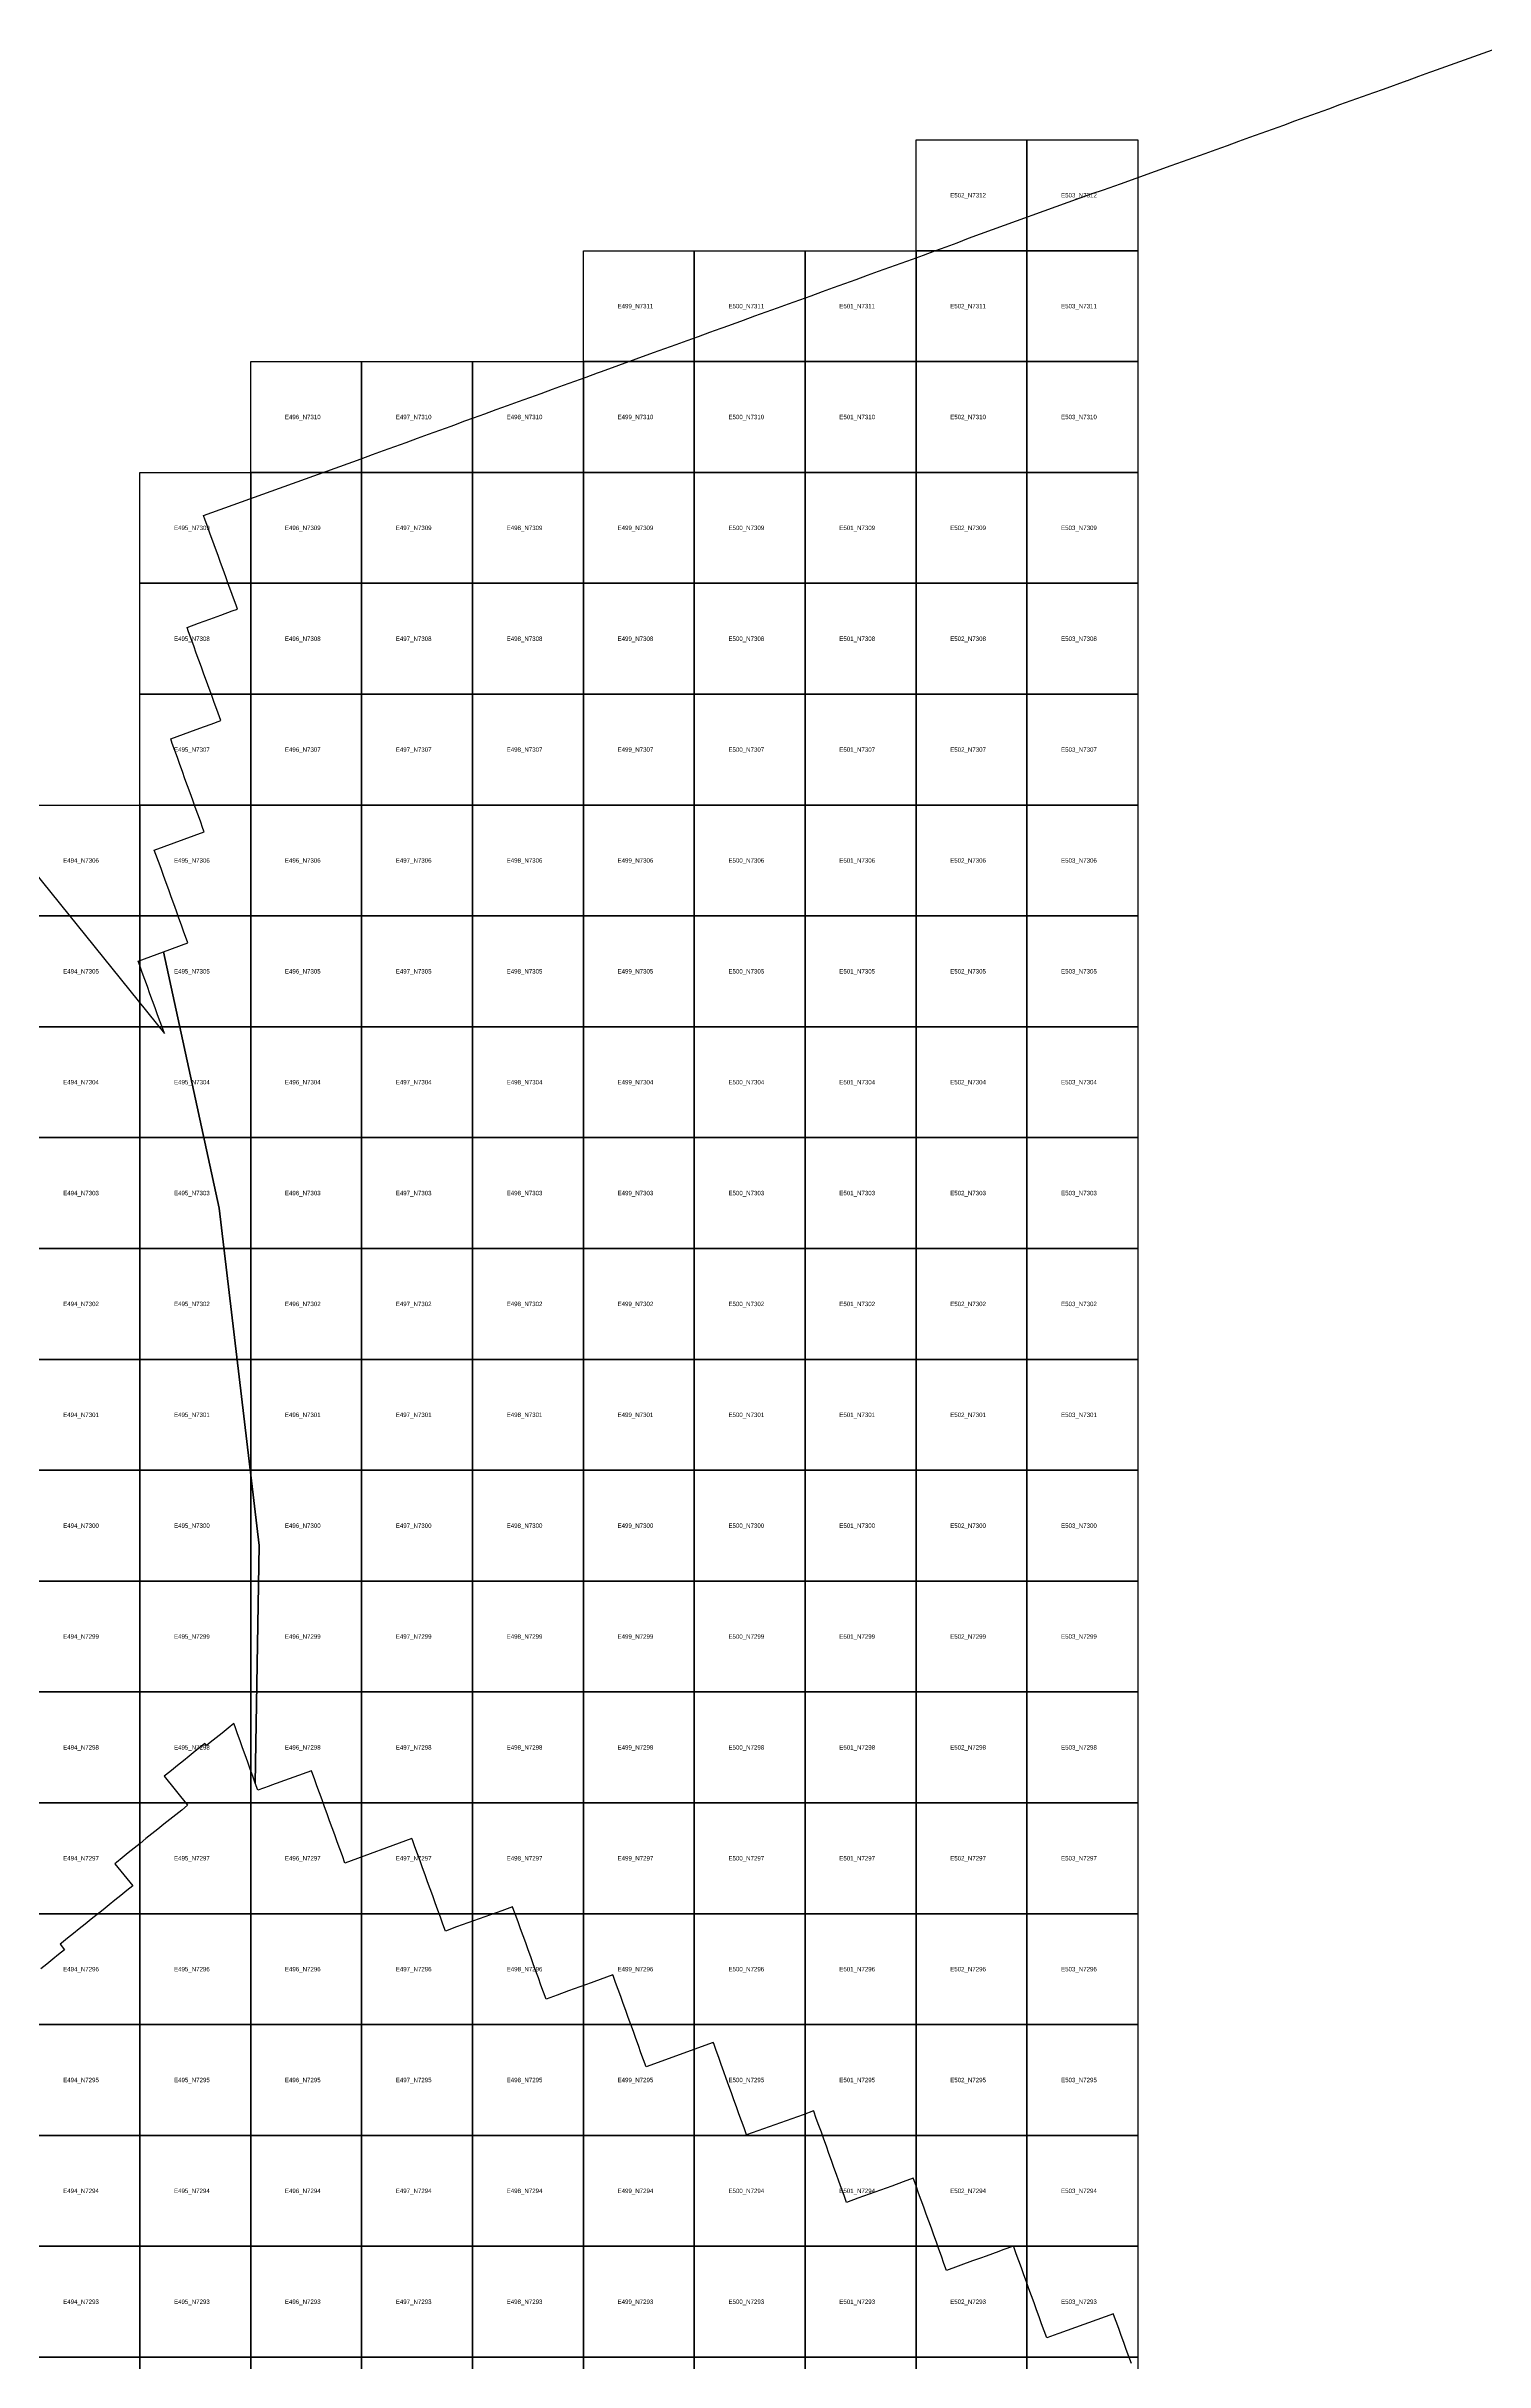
# Model space of a CAD drawing. Extents: x 325010 to 598009, y 7224244 to 7546188.
# Drawn here: x 494156 to 507128, y 7292959 to 7313843 of the extents above; entities that cross this region are included whole.
import ezdxf

# ---------------------------------------------------------------- set-up
doc = ezdxf.new("R2010")
doc.units = 0
for name, color, linetype in [('D', 7, 'Continuous'), ('H', 7, 'Continuous'), ('Limpopo_1', 7, 'Continuous')]:
    doc.layers.add(name, color=color, linetype=linetype)

msp = doc.modelspace()

# ---------------------------------------------------------------- linework, layer by layer
for points in [[(503000, 7312000), (503000, 7313000), (504000, 7313000), (504000, 7312000)], [(503000, 7311000), (503000, 7312000), (504000, 7312000), (504000, 7311000)], [(503000, 7310000), (503000, 7311000), (504000, 7311000), (504000, 7310000)], [(503000, 7309000), (503000, 7310000), (504000, 7310000), (504000, 7309000)], [(503000, 7308000), (503000, 7309000), (504000, 7309000), (504000, 7308000)], [(503000, 7307000), (503000, 7308000), (504000, 7308000), (504000, 7307000)], [(503000, 7306000), (503000, 7307000), (504000, 7307000), (504000, 7306000)], [(503000, 7305000), (503000, 7306000), (504000, 7306000), (504000, 7305000)], [(503000, 7304000), (503000, 7305000), (504000, 7305000), (504000, 7304000)], [(503000, 7303000), (503000, 7304000), (504000, 7304000), (504000, 7303000)], [(503000, 7302000), (503000, 7303000), (504000, 7303000), (504000, 7302000)], [(503000, 7301000), (503000, 7302000), (504000, 7302000), (504000, 7301000)], [(503000, 7300000), (503000, 7301000), (504000, 7301000), (504000, 7300000)], [(503000, 7299000), (503000, 7300000), (504000, 7300000), (504000, 7299000)], [(503000, 7298000), (503000, 7299000), (504000, 7299000), (504000, 7298000)], [(503000, 7297000), (503000, 7298000), (504000, 7298000), (504000, 7297000)], [(503000, 7296000), (503000, 7297000), (504000, 7297000), (504000, 7296000)], [(503000, 7295000), (503000, 7296000), (504000, 7296000), (504000, 7295000)], [(503000, 7294000), (503000, 7295000), (504000, 7295000), (504000, 7294000)], [(503000, 7293000), (503000, 7294000), (504000, 7294000), (504000, 7293000)], [(503000, 7292000), (503000, 7293000), (504000, 7293000), (504000, 7292000)]]:
    msp.add_lwpolyline(points, close=True)
at = {"layer": 'D'}
msp.add_lwpolyline([(503942, 7292942), (503919, 7293006), (503896, 7293069), (503873, 7293132), (503850, 7293195), (503828, 7293259), (503805, 7293322), (503782, 7293385), (503780, 7293391), (503287, 7293213), (503280, 7293211), (503178, 7293174), (503155, 7293237), (503132, 7293300), (503109, 7293364), (503087, 7293427), (503064, 7293491), (503041, 7293554), (503018, 7293617), (502995, 7293680), (502973, 7293743), (502950, 7293807), (502927, 7293870), (502904, 7293933), (502881, 7293996), (502879, 7294002), (502783, 7293967), (502747, 7293954), (502632, 7293912), (502580, 7293893), (502510, 7293868), (502275, 7293782), (502252, 7293846), (502229, 7293910), (502206, 7293973), (502183, 7294037), (502160, 7294100), (502138, 7294163), (502115, 7294227), (502092, 7294290), (502069, 7294354), (502046, 7294417), (502023, 7294480), (502000, 7294544), (501977, 7294607), (501975, 7294613), (501883, 7294580), (501781, 7294543), (501680, 7294506), (501578, 7294469), (501476, 7294433), (501374, 7294396), (501351, 7294459), (501328, 7294522), (501305, 7294586), (501283, 7294648), (501260, 7294712), (501237, 7294775), (501214, 7294838), (501191, 7294902), (501169, 7294965), (501146, 7295028), (501123, 7295091), (501100, 7295154), (501077, 7295218), (501076, 7295222), (500981, 7295187), (500879, 7295151), (500777, 7295114), (500676, 7295077), (500574, 7295041), (500472, 7295004), (500449, 7295067), (500426, 7295131), (500403, 7295194), (500381, 7295258), (500358, 7295322), (500335, 7295385), (500312, 7295448), (500289, 7295512), (500266, 7295575), (500243, 7295639), (500220, 7295702), (500197, 7295765), (500175, 7295829), (500171, 7295838), (499565, 7295620), (499542, 7295683), (499519, 7295746), (499496, 7295810), (499474, 7295873), (499451, 7295936), (499428, 7296000), (499405, 7296063), (499382, 7296126), (499359, 7296189), (499337, 7296253), (499314, 7296316), (499291, 7296379), (499268, 7296442), (499266, 7296448), (499094, 7296385), (499070, 7296377), (498968, 7296340), (498866, 7296303), (498764, 7296266), (498663, 7296230), (498640, 7296293), (498617, 7296356), (498594, 7296420), (498571, 7296483), (498548, 7296547), (498525, 7296610), (498502, 7296673), (498480, 7296736), (498457, 7296800), (498434, 7296863), (498411, 7296926), (498388, 7296989), (498365, 7297053), (498362, 7297062), (498264, 7297027), (498162, 7296990), (498060, 7296954), (497959, 7296917), (497857, 7296880), (497755, 7296843), (497732, 7296907), (497710, 7296970), (497687, 7297033), (497664, 7297097), (497641, 7297160), (497618, 7297224), (497595, 7297287), (497572, 7297350), (497549, 7297413), (497527, 7297477), (497504, 7297540), (497481, 7297603), (497458, 7297667), (497454, 7297677), (496848, 7297457), (496826, 7297521), (496803, 7297584), (496780, 7297648), (496757, 7297711), (496734, 7297774), (496711, 7297838), (496688, 7297901), (496665, 7297964), (496643, 7298027), (496620, 7298091), (496597, 7298154), (496574, 7298217), (496551, 7298280), (496548, 7298290), (496187, 7298159), (496166, 7298151), (496064, 7298114), (496041, 7298178), (496075, 7300322), (495714, 7303363), (495214, 7305676), (495433, 7305756), (495421, 7305789), (495398, 7305853), (495375, 7305917), (495352, 7305980), (495329, 7306044), (495306, 7306108), (495283, 7306172), (495260, 7306236), (495237, 7306299), (495214, 7306363), (495191, 7306427), (495168, 7306490), (495145, 7306555), (495130, 7306594), (495580, 7306759), (495569, 7306789), (495546, 7306853), (495523, 7306917), (495500, 7306981), (495477, 7307045), (495454, 7307109), (495430, 7307173), (495407, 7307237), (495384, 7307301), (495361, 7307365), (495338, 7307429), (495315, 7307492), (495292, 7307556), (495278, 7307596), (495509, 7307681), (495583, 7307708), (495642, 7307729), (495730, 7307761), (495717, 7307796), (495694, 7307860), (495671, 7307924), (495648, 7307988), (495625, 7308052), (495601, 7308116), (495578, 7308180), (495555, 7308243), (495532, 7308307), (495509, 7308371), (495486, 7308435), (495463, 7308499), (495440, 7308562), (495426, 7308602), (495528, 7308639), (495630, 7308676), (495731, 7308713), (495833, 7308750), (495880, 7308766), (495867, 7308803), (495843, 7308867), (495820, 7308931), (495797, 7308995), (495774, 7309059), (495751, 7309123), (495728, 7309187), (495705, 7309251), (495681, 7309315), (495658, 7309379), (495635, 7309442), (495612, 7309506), (495589, 7309570), (495575, 7309610), (496183, 7309831), (496996, 7310123), (497097, 7310161), (497198, 7310198), (497300, 7310235), (497401, 7310271), (497503, 7310308), (497604, 7310345), (497706, 7310381), (497807, 7310418), (497831, 7310427), (497932, 7310464), (498010, 7310492), (498111, 7310529), (498212, 7310566), (498314, 7310603), (498415, 7310639), (498517, 7310676), (498618, 7310713), (498720, 7310750), (498821, 7310787), (498923, 7310823), (499024, 7310860), (499126, 7310897), (499164, 7310910), (499633, 7311081), (499734, 7311117), (499836, 7311154), (499937, 7311191), (500039, 7311227), (500140, 7311264), (500242, 7311301), (500260, 7311307), (500420, 7311365), (500445, 7311374), (500546, 7311411), (500648, 7311447), (500749, 7311484), (500850, 7311521), (500952, 7311557), (501053, 7311594), (501155, 7311631), (501256, 7311668), (501358, 7311704), (501459, 7311741), (501561, 7311778), (501662, 7311814), (501764, 7311851), (501865, 7311888), (501967, 7311924), (502068, 7311960), (502170, 7311998), (502271, 7312035), (502372, 7312072), (502473, 7312112), (503589, 7312515), (503691, 7312549), (503793, 7312586), (503843, 7312603), (504301, 7312768), (504402, 7312805), (504504, 7312841), (504606, 7312877), (504707, 7312913), (504808, 7312950), (504910, 7312987), (505011, 7313024), (505113, 7313060), (505214, 7313097), (505316, 7313133), (505417, 7313170), (505519, 7313207), (505620, 7313243), (505722, 7313280), (505823, 7313317), (505925, 7313354), (506026, 7313390), (506128, 7313427), (506215, 7313458), (506429, 7313535), (506432, 7313536), (506534, 7313573), (506635, 7313610), (506651, 7313615), (507283, 7313843)], dxfattribs=at)
at = {"layer": 'H'}
msp.add_lwpolyline([(491757, 7309235), (495221, 7304939), (495206, 7304980), (495183, 7305043), (495160, 7305107), (495137, 7305171), (495114, 7305234), (495091, 7305298), (495068, 7305362), (495045, 7305425), (495022, 7305489), (494999, 7305553), (494984, 7305592), (495214, 7305676), (495714, 7303363), (496075, 7300322), (496041, 7298178), (496018, 7298241), (495995, 7298305), (495973, 7298368), (495950, 7298432), (495927, 7298495), (495904, 7298559), (495881, 7298622), (495858, 7298686), (495847, 7298715), (495795, 7298672), (495742, 7298629), (495688, 7298586), (495635, 7298543), (495601, 7298517), (495587, 7298535), (495553, 7298508), (495500, 7298465), (495446, 7298422), (495393, 7298379), (495339, 7298336), (495286, 7298293), (495232, 7298250), (495219, 7298240), (495430, 7297978), (495377, 7297935), (495323, 7297892), (495270, 7297849), (495216, 7297806), (495163, 7297763), (495109, 7297720), (495055, 7297677), (495002, 7297634), (494948, 7297591), (494895, 7297548), (494841, 7297505), (494788, 7297462), (494775, 7297451), (494936, 7297251), (494882, 7297208), (494829, 7297165), (494775, 7297122), (494722, 7297079), (494668, 7297036), (494615, 7296993), (494561, 7296950), (494508, 7296907), (494454, 7296864), (494401, 7296821), (494347, 7296778), (494294, 7296735), (494281, 7296724), (494321, 7296675), (494267, 7296632), (494214, 7296589), (494160, 7296546), (494107, 7296503)], dxfattribs=at)
at = {"layer": 'Limpopo_1'}
for points in [[(502000, 7312000), (502000, 7313000), (503000, 7313000), (503000, 7312000)], [(499000, 7311000), (499000, 7312000), (500000, 7312000), (500000, 7311000)], [(500000, 7311000), (500000, 7312000), (501000, 7312000), (501000, 7311000)], [(501000, 7311000), (501000, 7312000), (502000, 7312000), (502000, 7311000)], [(502000, 7311000), (502000, 7312000), (503000, 7312000), (503000, 7311000)], [(496000, 7310000), (496000, 7311000), (497000, 7311000), (497000, 7310000)], [(497000, 7310000), (497000, 7311000), (498000, 7311000), (498000, 7310000)], [(498000, 7310000), (498000, 7311000), (499000, 7311000), (499000, 7310000)], [(499000, 7310000), (499000, 7311000), (500000, 7311000), (500000, 7310000)], [(500000, 7310000), (500000, 7311000), (501000, 7311000), (501000, 7310000)], [(501000, 7310000), (501000, 7311000), (502000, 7311000), (502000, 7310000)], [(502000, 7310000), (502000, 7311000), (503000, 7311000), (503000, 7310000)], [(495000, 7309000), (495000, 7310000), (496000, 7310000), (496000, 7309000)], [(496000, 7309000), (496000, 7310000), (497000, 7310000), (497000, 7309000)], [(497000, 7309000), (497000, 7310000), (498000, 7310000), (498000, 7309000)], [(498000, 7309000), (498000, 7310000), (499000, 7310000), (499000, 7309000)], [(499000, 7309000), (499000, 7310000), (500000, 7310000), (500000, 7309000)], [(500000, 7309000), (500000, 7310000), (501000, 7310000), (501000, 7309000)], [(501000, 7309000), (501000, 7310000), (502000, 7310000), (502000, 7309000)], [(502000, 7309000), (502000, 7310000), (503000, 7310000), (503000, 7309000)], [(495000, 7308000), (495000, 7309000), (496000, 7309000), (496000, 7308000)], [(496000, 7308000), (496000, 7309000), (497000, 7309000), (497000, 7308000)], [(497000, 7308000), (497000, 7309000), (498000, 7309000), (498000, 7308000)], [(498000, 7308000), (498000, 7309000), (499000, 7309000), (499000, 7308000)], [(499000, 7308000), (499000, 7309000), (500000, 7309000), (500000, 7308000)], [(500000, 7308000), (500000, 7309000), (501000, 7309000), (501000, 7308000)], [(501000, 7308000), (501000, 7309000), (502000, 7309000), (502000, 7308000)], [(502000, 7308000), (502000, 7309000), (503000, 7309000), (503000, 7308000)], [(495000, 7307000), (495000, 7308000), (496000, 7308000), (496000, 7307000)], [(496000, 7307000), (496000, 7308000), (497000, 7308000), (497000, 7307000)], [(497000, 7307000), (497000, 7308000), (498000, 7308000), (498000, 7307000)], [(498000, 7307000), (498000, 7308000), (499000, 7308000), (499000, 7307000)], [(499000, 7307000), (499000, 7308000), (500000, 7308000), (500000, 7307000)], [(500000, 7307000), (500000, 7308000), (501000, 7308000), (501000, 7307000)], [(501000, 7307000), (501000, 7308000), (502000, 7308000), (502000, 7307000)], [(502000, 7307000), (502000, 7308000), (503000, 7308000), (503000, 7307000)], [(494000, 7306000), (494000, 7307000), (495000, 7307000), (495000, 7306000)], [(495000, 7306000), (495000, 7307000), (496000, 7307000), (496000, 7306000)], [(496000, 7306000), (496000, 7307000), (497000, 7307000), (497000, 7306000)], [(497000, 7306000), (497000, 7307000), (498000, 7307000), (498000, 7306000)], [(498000, 7306000), (498000, 7307000), (499000, 7307000), (499000, 7306000)], [(499000, 7306000), (499000, 7307000), (500000, 7307000), (500000, 7306000)], [(500000, 7306000), (500000, 7307000), (501000, 7307000), (501000, 7306000)], [(501000, 7306000), (501000, 7307000), (502000, 7307000), (502000, 7306000)], [(502000, 7306000), (502000, 7307000), (503000, 7307000), (503000, 7306000)], [(494000, 7305000), (494000, 7306000), (495000, 7306000), (495000, 7305000)], [(495000, 7305000), (495000, 7306000), (496000, 7306000), (496000, 7305000)], [(496000, 7305000), (496000, 7306000), (497000, 7306000), (497000, 7305000)], [(497000, 7305000), (497000, 7306000), (498000, 7306000), (498000, 7305000)], [(498000, 7305000), (498000, 7306000), (499000, 7306000), (499000, 7305000)], [(499000, 7305000), (499000, 7306000), (500000, 7306000), (500000, 7305000)], [(500000, 7305000), (500000, 7306000), (501000, 7306000), (501000, 7305000)], [(501000, 7305000), (501000, 7306000), (502000, 7306000), (502000, 7305000)], [(502000, 7305000), (502000, 7306000), (503000, 7306000), (503000, 7305000)], [(494000, 7304000), (494000, 7305000), (495000, 7305000), (495000, 7304000)], [(495000, 7304000), (495000, 7305000), (496000, 7305000), (496000, 7304000)], [(496000, 7304000), (496000, 7305000), (497000, 7305000), (497000, 7304000)], [(497000, 7304000), (497000, 7305000), (498000, 7305000), (498000, 7304000)], [(498000, 7304000), (498000, 7305000), (499000, 7305000), (499000, 7304000)], [(499000, 7304000), (499000, 7305000), (500000, 7305000), (500000, 7304000)], [(500000, 7304000), (500000, 7305000), (501000, 7305000), (501000, 7304000)], [(501000, 7304000), (501000, 7305000), (502000, 7305000), (502000, 7304000)], [(502000, 7304000), (502000, 7305000), (503000, 7305000), (503000, 7304000)], [(494000, 7303000), (494000, 7304000), (495000, 7304000), (495000, 7303000)], [(495000, 7303000), (495000, 7304000), (496000, 7304000), (496000, 7303000)], [(496000, 7303000), (496000, 7304000), (497000, 7304000), (497000, 7303000)], [(497000, 7303000), (497000, 7304000), (498000, 7304000), (498000, 7303000)], [(498000, 7303000), (498000, 7304000), (499000, 7304000), (499000, 7303000)], [(499000, 7303000), (499000, 7304000), (500000, 7304000), (500000, 7303000)], [(500000, 7303000), (500000, 7304000), (501000, 7304000), (501000, 7303000)], [(501000, 7303000), (501000, 7304000), (502000, 7304000), (502000, 7303000)], [(502000, 7303000), (502000, 7304000), (503000, 7304000), (503000, 7303000)], [(494000, 7302000), (494000, 7303000), (495000, 7303000), (495000, 7302000)], [(495000, 7302000), (495000, 7303000), (496000, 7303000), (496000, 7302000)], [(496000, 7302000), (496000, 7303000), (497000, 7303000), (497000, 7302000)], [(497000, 7302000), (497000, 7303000), (498000, 7303000), (498000, 7302000)], [(498000, 7302000), (498000, 7303000), (499000, 7303000), (499000, 7302000)], [(499000, 7302000), (499000, 7303000), (500000, 7303000), (500000, 7302000)], [(500000, 7302000), (500000, 7303000), (501000, 7303000), (501000, 7302000)], [(501000, 7302000), (501000, 7303000), (502000, 7303000), (502000, 7302000)], [(502000, 7302000), (502000, 7303000), (503000, 7303000), (503000, 7302000)], [(494000, 7301000), (494000, 7302000), (495000, 7302000), (495000, 7301000)], [(495000, 7301000), (495000, 7302000), (496000, 7302000), (496000, 7301000)], [(496000, 7301000), (496000, 7302000), (497000, 7302000), (497000, 7301000)], [(497000, 7301000), (497000, 7302000), (498000, 7302000), (498000, 7301000)], [(498000, 7301000), (498000, 7302000), (499000, 7302000), (499000, 7301000)], [(499000, 7301000), (499000, 7302000), (500000, 7302000), (500000, 7301000)], [(500000, 7301000), (500000, 7302000), (501000, 7302000), (501000, 7301000)], [(501000, 7301000), (501000, 7302000), (502000, 7302000), (502000, 7301000)], [(502000, 7301000), (502000, 7302000), (503000, 7302000), (503000, 7301000)], [(494000, 7300000), (494000, 7301000), (495000, 7301000), (495000, 7300000)], [(495000, 7300000), (495000, 7301000), (496000, 7301000), (496000, 7300000)], [(496000, 7300000), (496000, 7301000), (497000, 7301000), (497000, 7300000)], [(497000, 7300000), (497000, 7301000), (498000, 7301000), (498000, 7300000)], [(498000, 7300000), (498000, 7301000), (499000, 7301000), (499000, 7300000)], [(499000, 7300000), (499000, 7301000), (500000, 7301000), (500000, 7300000)], [(500000, 7300000), (500000, 7301000), (501000, 7301000), (501000, 7300000)], [(501000, 7300000), (501000, 7301000), (502000, 7301000), (502000, 7300000)], [(502000, 7300000), (502000, 7301000), (503000, 7301000), (503000, 7300000)], [(494000, 7299000), (494000, 7300000), (495000, 7300000), (495000, 7299000)], [(495000, 7299000), (495000, 7300000), (496000, 7300000), (496000, 7299000)], [(496000, 7299000), (496000, 7300000), (497000, 7300000), (497000, 7299000)], [(497000, 7299000), (497000, 7300000), (498000, 7300000), (498000, 7299000)], [(498000, 7299000), (498000, 7300000), (499000, 7300000), (499000, 7299000)], [(499000, 7299000), (499000, 7300000), (500000, 7300000), (500000, 7299000)], [(500000, 7299000), (500000, 7300000), (501000, 7300000), (501000, 7299000)], [(501000, 7299000), (501000, 7300000), (502000, 7300000), (502000, 7299000)], [(502000, 7299000), (502000, 7300000), (503000, 7300000), (503000, 7299000)], [(494000, 7298000), (494000, 7299000), (495000, 7299000), (495000, 7298000)], [(495000, 7298000), (495000, 7299000), (496000, 7299000), (496000, 7298000)], [(496000, 7298000), (496000, 7299000), (497000, 7299000), (497000, 7298000)], [(497000, 7298000), (497000, 7299000), (498000, 7299000), (498000, 7298000)], [(498000, 7298000), (498000, 7299000), (499000, 7299000), (499000, 7298000)], [(499000, 7298000), (499000, 7299000), (500000, 7299000), (500000, 7298000)], [(500000, 7298000), (500000, 7299000), (501000, 7299000), (501000, 7298000)], [(501000, 7298000), (501000, 7299000), (502000, 7299000), (502000, 7298000)], [(502000, 7298000), (502000, 7299000), (503000, 7299000), (503000, 7298000)], [(494000, 7297000), (494000, 7298000), (495000, 7298000), (495000, 7297000)], [(495000, 7297000), (495000, 7298000), (496000, 7298000), (496000, 7297000)], [(496000, 7297000), (496000, 7298000), (497000, 7298000), (497000, 7297000)], [(497000, 7297000), (497000, 7298000), (498000, 7298000), (498000, 7297000)], [(498000, 7297000), (498000, 7298000), (499000, 7298000), (499000, 7297000)], [(499000, 7297000), (499000, 7298000), (500000, 7298000), (500000, 7297000)], [(500000, 7297000), (500000, 7298000), (501000, 7298000), (501000, 7297000)], [(501000, 7297000), (501000, 7298000), (502000, 7298000), (502000, 7297000)], [(502000, 7297000), (502000, 7298000), (503000, 7298000), (503000, 7297000)], [(494000, 7296000), (494000, 7297000), (495000, 7297000), (495000, 7296000)], [(495000, 7296000), (495000, 7297000), (496000, 7297000), (496000, 7296000)], [(496000, 7296000), (496000, 7297000), (497000, 7297000), (497000, 7296000)], [(497000, 7296000), (497000, 7297000), (498000, 7297000), (498000, 7296000)], [(498000, 7296000), (498000, 7297000), (499000, 7297000), (499000, 7296000)], [(499000, 7296000), (499000, 7297000), (500000, 7297000), (500000, 7296000)], [(500000, 7296000), (500000, 7297000), (501000, 7297000), (501000, 7296000)], [(501000, 7296000), (501000, 7297000), (502000, 7297000), (502000, 7296000)], [(502000, 7296000), (502000, 7297000), (503000, 7297000), (503000, 7296000)], [(494000, 7295000), (494000, 7296000), (495000, 7296000), (495000, 7295000)], [(495000, 7295000), (495000, 7296000), (496000, 7296000), (496000, 7295000)], [(496000, 7295000), (496000, 7296000), (497000, 7296000), (497000, 7295000)], [(497000, 7295000), (497000, 7296000), (498000, 7296000), (498000, 7295000)], [(498000, 7295000), (498000, 7296000), (499000, 7296000), (499000, 7295000)], [(499000, 7295000), (499000, 7296000), (500000, 7296000), (500000, 7295000)], [(500000, 7295000), (500000, 7296000), (501000, 7296000), (501000, 7295000)], [(501000, 7295000), (501000, 7296000), (502000, 7296000), (502000, 7295000)], [(502000, 7295000), (502000, 7296000), (503000, 7296000), (503000, 7295000)], [(494000, 7294000), (494000, 7295000), (495000, 7295000), (495000, 7294000)], [(495000, 7294000), (495000, 7295000), (496000, 7295000), (496000, 7294000)], [(496000, 7294000), (496000, 7295000), (497000, 7295000), (497000, 7294000)], [(497000, 7294000), (497000, 7295000), (498000, 7295000), (498000, 7294000)], [(498000, 7294000), (498000, 7295000), (499000, 7295000), (499000, 7294000)], [(499000, 7294000), (499000, 7295000), (500000, 7295000), (500000, 7294000)], [(500000, 7294000), (500000, 7295000), (501000, 7295000), (501000, 7294000)], [(501000, 7294000), (501000, 7295000), (502000, 7295000), (502000, 7294000)], [(502000, 7294000), (502000, 7295000), (503000, 7295000), (503000, 7294000)], [(494000, 7293000), (494000, 7294000), (495000, 7294000), (495000, 7293000)], [(495000, 7293000), (495000, 7294000), (496000, 7294000), (496000, 7293000)], [(496000, 7293000), (496000, 7294000), (497000, 7294000), (497000, 7293000)], [(497000, 7293000), (497000, 7294000), (498000, 7294000), (498000, 7293000)], [(498000, 7293000), (498000, 7294000), (499000, 7294000), (499000, 7293000)], [(499000, 7293000), (499000, 7294000), (500000, 7294000), (500000, 7293000)], [(500000, 7293000), (500000, 7294000), (501000, 7294000), (501000, 7293000)], [(501000, 7293000), (501000, 7294000), (502000, 7294000), (502000, 7293000)], [(502000, 7293000), (502000, 7294000), (503000, 7294000), (503000, 7293000)], [(494000, 7292000), (494000, 7293000), (495000, 7293000), (495000, 7292000)], [(495000, 7292000), (495000, 7293000), (496000, 7293000), (496000, 7292000)], [(496000, 7292000), (496000, 7293000), (497000, 7293000), (497000, 7292000)], [(497000, 7292000), (497000, 7293000), (498000, 7293000), (498000, 7292000)], [(498000, 7292000), (498000, 7293000), (499000, 7293000), (499000, 7292000)], [(499000, 7292000), (499000, 7293000), (500000, 7293000), (500000, 7292000)], [(500000, 7292000), (500000, 7293000), (501000, 7293000), (501000, 7292000)], [(501000, 7292000), (501000, 7293000), (502000, 7293000), (502000, 7292000)], [(502000, 7292000), (502000, 7293000), (503000, 7293000), (503000, 7292000)]]:
    msp.add_lwpolyline(points, close=True, dxfattribs=at)

# ---------------------------------------------------------------- texts
for s, p in [('E503_N7312', (503308, 7312480)), ('E503_N7311', (503308, 7311480)), ('E503_N7310', (503308, 7310480)), ('E503_N7309', (503308, 7309480)), ('E503_N7308', (503308, 7308480)), ('E503_N7307', (503308, 7307480)), ('E503_N7306', (503308, 7306480)), ('E503_N7305', (503308, 7305480)), ('E503_N7304', (503308, 7304480)), ('E503_N7303', (503308, 7303480)), ('E503_N7302', (503308, 7302480)), ('E503_N7301', (503308, 7301480)), ('E503_N7300', (503308, 7300480)), ('E503_N7299', (503308, 7299480)), ('E503_N7298', (503308, 7298480)), ('E503_N7297', (503308, 7297480)), ('E503_N7296', (503308, 7296480)), ('E503_N7295', (503308, 7295480)), ('E503_N7294', (503308, 7294480)), ('E503_N7293', (503308, 7293480))]:
    msp.add_text(s, height=40).set_placement(p)
for s, p in [('E502_N7312', (502308, 7312480)), ('E499_N7311', (499308, 7311480)), ('E500_N7311', (500308, 7311480)), ('E501_N7311', (501308, 7311480)), ('E502_N7311', (502308, 7311480)), ('E496_N7310', (496308, 7310480)), ('E497_N7310', (497308, 7310480)), ('E498_N7310', (498308, 7310480)), ('E499_N7310', (499308, 7310480)), ('E500_N7310', (500308, 7310480)), ('E501_N7310', (501308, 7310480)), ('E502_N7310', (502308, 7310480)), ('E495_N7309', (495308, 7309480)), ('E496_N7309', (496308, 7309480)), ('E497_N7309', (497308, 7309480)), ('E498_N7309', (498308, 7309480)), ('E499_N7309', (499308, 7309480)), ('E500_N7309', (500308, 7309480)), ('E501_N7309', (501308, 7309480)), ('E502_N7309', (502308, 7309480)), ('E495_N7308', (495308, 7308480)), ('E496_N7308', (496308, 7308480)), ('E497_N7308', (497308, 7308480)), ('E498_N7308', (498308, 7308480)), ('E499_N7308', (499308, 7308480)), ('E500_N7308', (500308, 7308480)), ('E501_N7308', (501308, 7308480)), ('E502_N7308', (502308, 7308480)), ('E495_N7307', (495308, 7307480)), ('E496_N7307', (496308, 7307480)), ('E497_N7307', (497308, 7307480)), ('E498_N7307', (498308, 7307480)), ('E499_N7307', (499308, 7307480)), ('E500_N7307', (500308, 7307480)), ('E501_N7307', (501308, 7307480)), ('E502_N7307', (502308, 7307480)), ('E494_N7306', (494308, 7306480)), ('E495_N7306', (495308, 7306480)), ('E496_N7306', (496308, 7306480)), ('E497_N7306', (497308, 7306480)), ('E498_N7306', (498308, 7306480)), ('E499_N7306', (499308, 7306480)), ('E500_N7306', (500308, 7306480)), ('E501_N7306', (501308, 7306480)), ('E502_N7306', (502308, 7306480)), ('E494_N7305', (494308, 7305480)), ('E495_N7305', (495308, 7305480)), ('E496_N7305', (496308, 7305480)), ('E497_N7305', (497308, 7305480)), ('E498_N7305', (498308, 7305480)), ('E499_N7305', (499308, 7305480)), ('E500_N7305', (500308, 7305480)), ('E501_N7305', (501308, 7305480)), ('E502_N7305', (502308, 7305480)), ('E494_N7304', (494308, 7304480)), ('E495_N7304', (495308, 7304480)), ('E496_N7304', (496308, 7304480)), ('E497_N7304', (497308, 7304480)), ('E498_N7304', (498308, 7304480)), ('E499_N7304', (499308, 7304480)), ('E500_N7304', (500308, 7304480)), ('E501_N7304', (501308, 7304480)), ('E502_N7304', (502308, 7304480)), ('E494_N7303', (494308, 7303480)), ('E495_N7303', (495308, 7303480)), ('E496_N7303', (496308, 7303480)), ('E497_N7303', (497308, 7303480)), ('E498_N7303', (498308, 7303480)), ('E499_N7303', (499308, 7303480)), ('E500_N7303', (500308, 7303480)), ('E501_N7303', (501308, 7303480)), ('E502_N7303', (502308, 7303480)), ('E494_N7302', (494308, 7302480)), ('E495_N7302', (495308, 7302480)), ('E496_N7302', (496308, 7302480)), ('E497_N7302', (497308, 7302480)), ('E498_N7302', (498308, 7302480)), ('E499_N7302', (499308, 7302480)), ('E500_N7302', (500308, 7302480)), ('E501_N7302', (501308, 7302480)), ('E502_N7302', (502308, 7302480)), ('E494_N7301', (494308, 7301480)), ('E495_N7301', (495308, 7301480)), ('E496_N7301', (496308, 7301480)), ('E497_N7301', (497308, 7301480)), ('E498_N7301', (498308, 7301480)), ('E499_N7301', (499308, 7301480)), ('E500_N7301', (500308, 7301480)), ('E501_N7301', (501308, 7301480)), ('E502_N7301', (502308, 7301480)), ('E494_N7300', (494308, 7300480)), ('E495_N7300', (495308, 7300480)), ('E496_N7300', (496308, 7300480)), ('E497_N7300', (497308, 7300480)), ('E498_N7300', (498308, 7300480)), ('E499_N7300', (499308, 7300480)), ('E500_N7300', (500308, 7300480)), ('E501_N7300', (501308, 7300480)), ('E502_N7300', (502308, 7300480)), ('E494_N7299', (494308, 7299480)), ('E495_N7299', (495308, 7299480)), ('E496_N7299', (496308, 7299480)), ('E497_N7299', (497308, 7299480)), ('E498_N7299', (498308, 7299480)), ('E499_N7299', (499308, 7299480)), ('E500_N7299', (500308, 7299480)), ('E501_N7299', (501308, 7299480)), ('E502_N7299', (502308, 7299480)), ('E494_N7298', (494308, 7298480)), ('E495_N7298', (495308, 7298480)), ('E496_N7298', (496308, 7298480)), ('E497_N7298', (497308, 7298480)), ('E498_N7298', (498308, 7298480)), ('E499_N7298', (499308, 7298480)), ('E500_N7298', (500308, 7298480)), ('E501_N7298', (501308, 7298480)), ('E502_N7298', (502308, 7298480)), ('E494_N7297', (494308, 7297480)), ('E495_N7297', (495308, 7297480)), ('E496_N7297', (496308, 7297480)), ('E497_N7297', (497308, 7297480)), ('E498_N7297', (498308, 7297480)), ('E499_N7297', (499308, 7297480)), ('E500_N7297', (500308, 7297480)), ('E501_N7297', (501308, 7297480)), ('E502_N7297', (502308, 7297480)), ('E494_N7296', (494308, 7296480)), ('E495_N7296', (495308, 7296480)), ('E496_N7296', (496308, 7296480)), ('E497_N7296', (497308, 7296480)), ('E498_N7296', (498308, 7296480)), ('E499_N7296', (499308, 7296480)), ('E500_N7296', (500308, 7296480)), ('E501_N7296', (501308, 7296480)), ('E502_N7296', (502308, 7296480)), ('E494_N7295', (494308, 7295480)), ('E495_N7295', (495308, 7295480)), ('E496_N7295', (496308, 7295480)), ('E497_N7295', (497308, 7295480)), ('E498_N7295', (498308, 7295480)), ('E499_N7295', (499308, 7295480)), ('E500_N7295', (500308, 7295480)), ('E501_N7295', (501308, 7295480)), ('E502_N7295', (502308, 7295480)), ('E494_N7294', (494308, 7294480)), ('E495_N7294', (495308, 7294480)), ('E496_N7294', (496308, 7294480)), ('E497_N7294', (497308, 7294480)), ('E498_N7294', (498308, 7294480)), ('E499_N7294', (499308, 7294480)), ('E500_N7294', (500308, 7294480)), ('E501_N7294', (501308, 7294480)), ('E502_N7294', (502308, 7294480)), ('E494_N7293', (494308, 7293480)), ('E495_N7293', (495308, 7293480)), ('E496_N7293', (496308, 7293480)), ('E497_N7293', (497308, 7293480)), ('E498_N7293', (498308, 7293480)), ('E499_N7293', (499308, 7293480)), ('E500_N7293', (500308, 7293480)), ('E501_N7293', (501308, 7293480)), ('E502_N7293', (502308, 7293480))]:
    msp.add_text(s, height=40, dxfattribs=at).set_placement(p)

doc.saveas('drawing.dxf')
